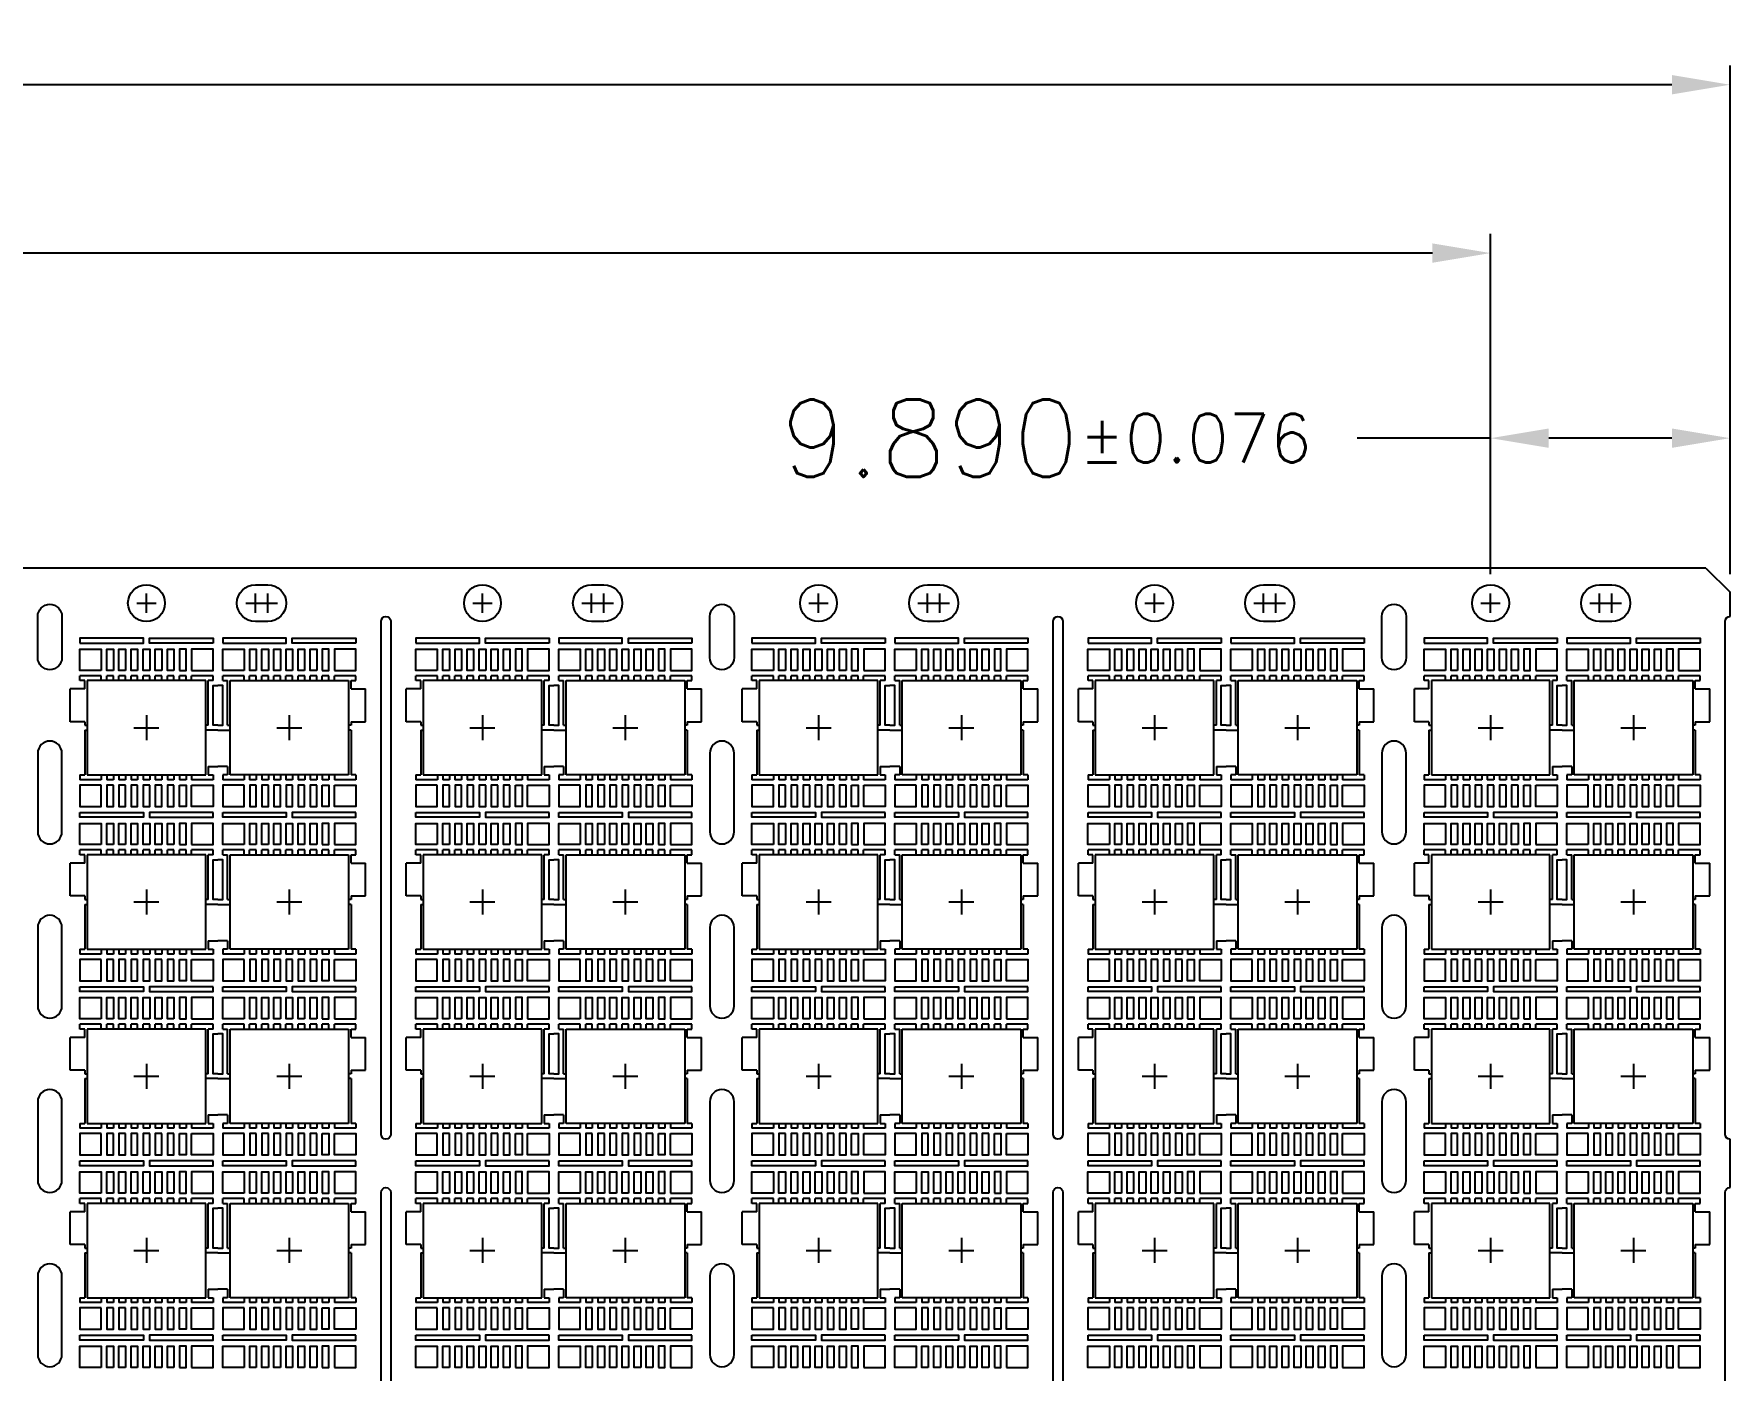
# Model space of a CAD drawing. Extents: x -204 to -64, y -54 to 30.
# Drawn here: x -81.94 to -64.43, y 16.34 to 30.14 of the extents above; entities that cross this region are included whole.
import ezdxf
from ezdxf.lldxf.tags import DXFTag

# ---------------------------------------------------------------- set-up
doc = ezdxf.new("R2010")
doc.units = 0
doc.header["$LTSCALE"] = 8
doc.header["$MEASUREMENT"] = 0
doc.linetypes.add('PHANTOM', pattern=[63.5, 31.75, -6.35, 6.35, -6.35, 6.35, -6.35])
for name, color, linetype in [('CEN', 2, 'CENTER'), ('DIM', 7, 'Continuous'), ('PKG-OUT', 1, 'PHANTOM')]:
    doc.layers.add(name, color=color, linetype=linetype)
doc.styles.get("Standard").update_dxf_attribs({"font": 'SIMPLEX.shx', "height": 0.8})
tags = doc.linetypes.add('CENTER', pattern=[2, 1.25, -0.25, 0.25, -0.25]).pattern_tags.tags
tags[10:11] = [DXFTag(74, 4), DXFTag(75, 0), DXFTag(340, '0'), DXFTag(46, 1.0), DXFTag(50, 0.0), DXFTag(44, 0.0), DXFTag(45, 0.0)]
tags[8:9] = [DXFTag(74, 4), DXFTag(75, 0), DXFTag(340, '0'), DXFTag(46, 1.0), DXFTag(50, 0.0), DXFTag(44, 0.0), DXFTag(45, 0.0)]
tags[6:7] = [DXFTag(74, 4), DXFTag(75, 0), DXFTag(340, '0'), DXFTag(46, 1.0), DXFTag(50, 0.0), DXFTag(44, 0.0), DXFTag(45, 0.0)]
tags[4:5] = [DXFTag(74, 4), DXFTag(75, 0), DXFTag(340, '0'), DXFTag(46, 1.0), DXFTag(50, 0.0), DXFTag(44, 0.0), DXFTag(45, 0.0)]
doc.dimstyles.new('STRIP', dxfattribs={"dimtxt": 0.8, "dimasz": 0.6, "dimexe": 0.2, "dimexo": 0.2, "dimgap": 0.2, "dimtad": 0, "dimdec": 3, "dimlfac": 4, "dimzin": 0, "dimdsep": 46, "dimtxsty": 'Standard', "dimcen": 0.2, "dimclrd": 2, "dimclre": 2, "dimadec": 0, "dimazin": 0, "dimtfac": 1, "dimtdec": 3, "dimtofl": 0, "dimtmove": 0, "dimatfit": 3, "dimfxl": 1, "dimtolj": 1, "dimtzin": 0, "dimarcsym": 0})

# ---------------------------------------------------------------- blocks, each defined once
blk = doc.blocks.new('*D107')
at = {"layer": 'DEFPOINTS', "color": 0, "transparency": 16777216}
for p in [(144.237, -237.811), (81.777, -243.053), (144.237, -243.053)]:
    blk.add_point(p, dxfattribs=at)
at = {"layer": 'DIM', "color": 2, "lineweight": -2, "transparency": 16777216}
for p, q in [((81.777, -242.853), (81.777, -237.611)), ((144.237, -242.853), (144.237, -237.611)), ((82.377, -237.811), (109.069, -237.811)), ((143.637, -237.811), (116.945, -237.811))]:
    blk.add_line(p, q, dxfattribs=at)
at = {"layer": 'DIM', "color": 2, "transparency": 16777216}
for points in [[(82.377, -237.711), (82.377, -237.911), (81.777, -237.811)], [(143.637, -237.711), (143.637, -237.911), (144.237, -237.811)]]:
    blk.add_solid(points, dxfattribs=at)
at = {"layer": 'DIM', "color": 0, "transparency": 16777216, "insert": (113.007, -237.811), "char_height": 0.8, "attachment_point": 5}
blk.add_mtext('\\A1;249.840{\\H0.625x;%%P0.102}', dxfattribs=at)
blk = doc.blocks.new('LEAD')
for points in [[(42.925, 75.154), (42.04, 75.154), (42.04, 76.034), (42.925, 76.034)], [(43.425, 75.154), (43.155, 75.154), (43.155, 76.034), (43.425, 76.034)], [(43.925, 75.154), (43.655, 75.154), (43.655, 76.034), (43.925, 76.034)], [(44.425, 75.154), (44.155, 75.154), (44.155, 76.034), (44.425, 76.034)], [(44.925, 75.154), (44.655, 75.154), (44.655, 76.034), (44.925, 76.034)], [(45.425, 75.154), (45.155, 75.154), (45.155, 76.034), (45.425, 76.034)], [(45.925, 75.154), (45.655, 75.154), (45.655, 76.034), (45.925, 76.034)], [(46.155, 75.154), (46.425, 75.154), (46.425, 76.034), (46.155, 76.034)], [(46.655, 75.154), (47.54, 75.154), (47.54, 76.034), (46.655, 76.034)]]:
    blk.add_lwpolyline(points, close=True)
blk = doc.blocks.new('*D97')
at = {"layer": 'DEFPOINTS', "color": 0, "transparency": 16777216}
for p in [(144.237, -241.462), (141.764, -243.066), (144.237, -243.066)]:
    blk.add_point(p, dxfattribs=at)
at = {"layer": 'DIM', "color": 2, "lineweight": -2, "transparency": 16777216}
for p, q in [((141.764, -242.866), (141.764, -241.262)), ((144.237, -242.866), (144.237, -241.262)), ((141.764, -241.462), (140.386, -241.462)), ((143.637, -241.462), (142.364, -241.462))]:
    blk.add_line(p, q, dxfattribs=at)
at = {"layer": 'DIM', "color": 2, "transparency": 16777216}
for points in [[(142.364, -241.362), (142.364, -241.562), (141.764, -241.462)], [(143.637, -241.362), (143.637, -241.562), (144.237, -241.462)]]:
    blk.add_solid(points, dxfattribs=at)
at = {"layer": 'DIM', "color": 0, "transparency": 16777216, "insert": (137.174, -241.462), "char_height": 0.8, "attachment_point": 5}
blk.add_mtext('\\A1;9.890{\\H0.625x;%%P0.076}', dxfattribs=at)
blk = doc.blocks.new('*D95')
at = {"layer": 'DEFPOINTS', "color": 0, "transparency": 16777216}
for p in [(141.764, -239.55), (82.774, -243.066), (141.764, -243.066)]:
    blk.add_point(p, dxfattribs=at)
at = {"layer": 'DIM', "color": 2, "lineweight": -2, "transparency": 16777216}
for p, q in [((82.774, -242.866), (82.774, -239.35)), ((141.764, -242.866), (141.764, -239.35)), ((83.374, -239.55), (107.465, -239.55)), ((141.164, -239.55), (117.074, -239.55))]:
    blk.add_line(p, q, dxfattribs=at)
at = {"layer": 'DIM', "color": 2, "transparency": 16777216}
for points in [[(83.374, -239.45), (83.374, -239.65), (82.774, -239.55)], [(141.164, -239.45), (141.164, -239.65), (141.764, -239.55)]]:
    blk.add_solid(points, dxfattribs=at)
at = {"layer": 'DIM', "color": 0, "transparency": 16777216, "insert": (112.269, -239.55), "char_height": 0.8, "attachment_point": 5}
blk.add_mtext('\\A1;{\\C1;@} 235.960{\\H0.625x;%%P0.050}', dxfattribs=at)
blk = doc.blocks.new('HSSOP16')
for p, q in [((56.985, 26.854), (56.764, 26.854)), ((56.764, 26.804), (56.764, 26.854)), ((56.814, 26.804), (56.764, 26.804)), ((56.814, 26.717), (56.814, 26.804)), ((56.985, 26.804), (56.985, 26.854)), ((57.042, 26.804), (57.042, 26.854)), ((57.11, 26.854), (57.042, 26.854)), ((57.11, 26.804), (57.11, 26.854)), ((57.167, 26.804), (57.167, 26.854)), ((57.235, 26.854), (57.167, 26.854)), ((57.235, 26.804), (57.235, 26.854)), ((57.292, 26.804), (57.292, 26.854)), ((57.36, 26.854), (57.292, 26.854)), ((57.36, 26.804), (57.36, 26.854)), ((57.417, 26.804), (57.417, 26.854)), ((57.485, 26.854), (57.417, 26.854)), ((57.485, 26.804), (57.485, 26.854)), ((57.542, 26.804), (57.542, 26.854)), ((57.61, 26.854), (57.542, 26.854)), ((57.61, 26.804), (57.61, 26.854)), ((57.667, 26.804), (57.667, 26.854)), ((57.735, 26.854), (57.667, 26.854)), ((57.735, 26.804), (57.735, 26.854)), ((57.792, 26.804), (57.792, 26.854)), ((57.86, 26.854), (57.792, 26.854)), ((57.86, 26.804), (57.86, 26.854)), ((58.139, 26.854), (57.917, 26.854)), ((57.917, 26.804), (57.917, 26.854)), ((58.089, 26.342), (58.089, 26.804)), ((58.139, 26.804), (58.089, 26.804)), ((58.139, 26.804), (58.139, 26.854)), ((58.46, 26.854), (58.239, 26.854)), ((58.239, 26.804), (58.239, 26.854)), ((58.239, 26.804), (58.289, 26.804)), ((58.289, 26.342), (58.289, 26.804)), ((58.46, 26.804), (58.46, 26.854)), ((58.517, 26.804), (58.517, 26.854)), ((58.585, 26.854), (58.517, 26.854)), ((58.585, 26.804), (58.585, 26.854)), ((58.642, 26.804), (58.642, 26.854)), ((58.71, 26.854), (58.642, 26.854)), ((58.71, 26.804), (58.71, 26.854)), ((58.767, 26.804), (58.767, 26.854)), ((58.835, 26.854), (58.767, 26.854)), ((58.835, 26.804), (58.835, 26.854)), ((58.892, 26.804), (58.892, 26.854)), ((58.96, 26.854), (58.892, 26.854)), ((58.96, 26.804), (58.96, 26.854)), ((59.017, 26.804), (59.017, 26.854)), ((59.085, 26.854), (59.017, 26.854)), ((59.085, 26.804), (59.085, 26.854)), ((59.142, 26.804), (59.142, 26.854)), ((59.21, 26.854), (59.142, 26.854)), ((59.21, 26.804), (59.21, 26.854)), ((59.267, 26.804), (59.267, 26.854)), ((59.335, 26.854), (59.267, 26.854)), ((59.335, 26.804), (59.335, 26.854)), ((59.614, 26.854), (59.392, 26.854)), ((59.392, 26.804), (59.392, 26.854)), ((59.564, 26.717), (59.564, 26.804)), ((59.564, 26.804), (59.614, 26.804)), ((59.614, 26.804), (59.614, 26.854)), ((56.814, 26.717), (56.664, 26.717)), ((56.664, 26.379), (56.664, 26.717)), ((59.564, 26.717), (59.714, 26.717)), ((59.714, 26.379), (59.714, 26.717)), ((56.814, 26.379), (56.664, 26.379)), ((56.814, 26.379), (56.814, 26.342)), ((56.814, 26.342), (56.839, 26.342)), ((56.814, 26.292), (56.839, 26.292)), ((56.814, 26.292), (56.814, 25.829)), ((58.089, 26.342), (58.064, 26.342)), ((58.189, 26.292), (58.064, 26.292)), ((58.189, 26.292), (58.314, 26.292)), ((58.289, 26.342), (58.314, 26.342)), ((59.564, 26.342), (59.539, 26.342)), ((59.564, 26.292), (59.539, 26.292)), ((59.564, 26.379), (59.714, 26.379)), ((59.564, 26.379), (59.564, 26.342)), ((59.564, 26.292), (59.564, 25.829)), ((56.764, 25.829), (56.764, 25.779)), ((56.764, 25.829), (56.814, 25.829)), ((56.985, 25.779), (56.764, 25.779)), ((56.985, 25.829), (56.985, 25.779)), ((57.042, 25.829), (57.042, 25.779)), ((57.11, 25.779), (57.042, 25.779)), ((57.11, 25.829), (57.11, 25.779)), ((57.167, 25.829), (57.167, 25.779)), ((57.235, 25.779), (57.167, 25.779)), ((57.235, 25.829), (57.235, 25.779)), ((57.292, 25.829), (57.292, 25.779)), ((57.36, 25.779), (57.292, 25.779)), ((57.36, 25.829), (57.36, 25.779)), ((57.417, 25.829), (57.417, 25.779)), ((57.485, 25.779), (57.417, 25.779)), ((57.485, 25.829), (57.485, 25.779)), ((57.542, 25.829), (57.542, 25.779)), ((57.61, 25.779), (57.542, 25.779)), ((57.61, 25.829), (57.61, 25.779)), ((57.667, 25.829), (57.667, 25.779)), ((57.735, 25.779), (57.667, 25.779)), ((57.735, 25.829), (57.735, 25.779)), ((57.792, 25.829), (57.792, 25.779)), ((57.86, 25.779), (57.792, 25.779)), ((57.86, 25.829), (57.86, 25.779)), ((57.917, 25.829), (57.917, 25.779)), ((58.139, 25.779), (57.917, 25.779)), ((58.089, 25.917), (58.189, 25.917)), ((58.089, 25.917), (58.089, 25.829)), ((58.089, 25.829), (58.139, 25.829)), ((58.139, 25.829), (58.139, 25.779)), ((58.289, 25.917), (58.189, 25.917)), ((58.289, 25.829), (58.239, 25.829)), ((58.239, 25.829), (58.239, 25.779)), ((58.46, 25.779), (58.239, 25.779)), ((58.289, 25.917), (58.289, 25.829)), ((58.46, 25.829), (58.46, 25.779)), ((58.517, 25.829), (58.517, 25.779)), ((58.585, 25.779), (58.517, 25.779)), ((58.585, 25.829), (58.585, 25.779)), ((58.642, 25.829), (58.642, 25.779)), ((58.71, 25.779), (58.642, 25.779)), ((58.71, 25.829), (58.71, 25.779)), ((58.767, 25.829), (58.767, 25.779)), ((58.835, 25.779), (58.767, 25.779)), ((58.835, 25.829), (58.835, 25.779)), ((58.892, 25.829), (58.892, 25.779)), ((58.96, 25.779), (58.892, 25.779)), ((58.96, 25.829), (58.96, 25.779)), ((59.017, 25.829), (59.017, 25.779)), ((59.085, 25.779), (59.017, 25.779)), ((59.085, 25.829), (59.085, 25.779)), ((59.142, 25.829), (59.142, 25.779)), ((59.21, 25.779), (59.142, 25.779)), ((59.21, 25.829), (59.21, 25.779)), ((59.267, 25.829), (59.267, 25.779)), ((59.335, 25.779), (59.267, 25.779)), ((59.335, 25.829), (59.335, 25.779)), ((59.392, 25.829), (59.392, 25.779)), ((59.614, 25.779), (59.392, 25.779)), ((59.614, 25.829), (59.564, 25.829)), ((59.614, 25.829), (59.614, 25.779))]:
    blk.add_line(p, q)
for points in [[(58.189, 26.342), (58.139, 26.342), (58.139, 26.754), (58.189, 26.754)], [(58.189, 26.342), (58.239, 26.342), (58.239, 26.754), (58.189, 26.754)]]:
    blk.add_lwpolyline(points)
at = {"layer": 'CEN', "ltscale": 0.01}
for p, q in [((57.322, 26.317), (57.58, 26.317)), ((57.451, 26.446), (57.451, 26.188)), ((58.797, 26.317), (59.055, 26.317)), ((58.926, 26.446), (58.926, 26.188))]:
    blk.add_line(p, q, dxfattribs=at)
at = {"layer": 'PKG-OUT', "color": 1}
for points in [[(58.064, 26.804), (56.839, 26.804), (56.839, 25.829), (58.064, 25.829)], [(58.314, 26.804), (59.539, 26.804), (59.539, 25.829), (58.314, 25.829)]]:
    blk.add_lwpolyline(points, close=True, dxfattribs=at)

msp = doc.modelspace()

# ---------------------------------------------------------------- linework, layer by layer
for p, q in [((-64.67724, 24.62459), (-126.63724, 24.62459)), ((-64.67724, 24.62459), (-64.42724, 24.37459)), ((-64.42724, 24.12459), (-64.42724, 24.37459)), ((-64.42724, 18.22459), (-64.42724, 18.72459))]:
    msp.add_line(p, q)
for points in [[(-79.65474, 24.45259), (-79.52774, 24.45259, -1), (-79.52774, 24.07159), (-79.65474, 24.07159, -1)], [(-76.18474, 24.45259), (-76.05774, 24.45259, -1), (-76.05774, 24.07159), (-76.18474, 24.07159, -1)], [(-72.71474, 24.45259), (-72.58774, 24.45259, -1), (-72.58774, 24.07159), (-72.71474, 24.07159, -1)], [(-69.24474, 24.45259), (-69.11774, 24.45259, -1), (-69.11774, 24.07159), (-69.24474, 24.07159, -1)], [(-65.77474, 24.45259), (-65.64774, 24.45259, -1), (-65.64774, 24.07159), (-65.77474, 24.07159, -1)], [(-81.90224, 24.12459, -1), (-81.65224, 24.12459), (-81.65224, 23.69959, -1), (-81.90224, 23.69959)], [(-74.96224, 24.12459, -1), (-74.71224, 24.12459), (-74.71224, 23.69959, -1), (-74.96224, 23.69959)], [(-68.02224, 24.12459, -1), (-67.77224, 24.12459), (-67.77224, 23.69959, -1), (-68.02224, 23.69959)], [(-78.25724, 18.77459, -1), (-78.35724, 18.77459), (-78.35724, 24.07459, -1), (-78.25724, 24.07459)], [(-71.31724, 18.77459, -1), (-71.41724, 18.77459), (-71.41724, 24.07459, -1), (-71.31724, 24.07459)], [(-81.65224, 21.89959), (-81.65224, 22.71209, 1), (-81.90224, 22.71209), (-81.90224, 21.89959, 1)], [(-74.71224, 21.89959), (-74.71224, 22.71209, 1), (-74.96224, 22.71209), (-74.96224, 21.89959, 1)], [(-67.77224, 21.89959), (-67.77224, 22.71209, 1), (-68.02224, 22.71209), (-68.02224, 21.89959, 1)], [(-81.65224, 20.09959), (-81.65224, 20.91209, 1), (-81.90224, 20.91209), (-81.90224, 20.09959, 1)], [(-74.71224, 20.09959), (-74.71224, 20.91209, 1), (-74.96224, 20.91209), (-74.96224, 20.09959, 1)], [(-67.77224, 20.09959), (-67.77224, 20.91209, 1), (-68.02224, 20.91209), (-68.02224, 20.09959, 1)], [(-81.65224, 18.29959), (-81.65224, 19.11209, 1), (-81.90224, 19.11209), (-81.90224, 18.29959, 1)], [(-74.71224, 18.29959), (-74.71224, 19.11209, 1), (-74.96224, 19.11209), (-74.96224, 18.29959, 1)], [(-67.77224, 18.29959), (-67.77224, 19.11209, 1), (-68.02224, 19.11209), (-68.02224, 18.29959, 1)], [(-78.35724, 11.57459), (-78.35724, 18.17459, -1), (-78.25724, 18.17459), (-78.25724, 11.57459, -1)], [(-71.41724, 11.57459), (-71.41724, 18.17459, -1), (-71.31724, 18.17459), (-71.31724, 11.57459, -1)], [(-81.65224, 16.49959), (-81.65224, 17.31209, 1), (-81.90224, 17.31209), (-81.90224, 16.49959, 1)], [(-74.71224, 16.49959), (-74.71224, 17.31209, 1), (-74.96224, 17.31209), (-74.96224, 16.49959, 1)], [(-67.77224, 16.49959), (-67.77224, 17.31209, 1), (-68.02224, 17.31209), (-68.02224, 16.49959, 1)]]:
    msp.add_lwpolyline(points, format="xyb", close=True)
for points in [[(-64.42724, 18.72459, -0.41421356), (-64.47724, 18.77459), (-64.47724, 24.07459, -0.41421356), (-64.42724, 24.12459, -0.41421356)], [(-64.42724, 11.52459, -0.41421356), (-64.47724, 11.57459), (-64.47724, 18.17459, -0.41421356), (-64.42724, 18.22459, -0.41421356)]]:
    msp.add_lwpolyline(points, format="xyb")
for points in [[(-81.46724, 23.84959), (-80.81099, 23.84959), (-80.81099, 23.89959), (-81.46724, 23.89959)], [(-80.09224, 23.84959), (-80.74849, 23.84959), (-80.74849, 23.89959), (-80.09224, 23.89959)], [(-79.99224, 23.84959), (-79.33599, 23.84959), (-79.33599, 23.89959), (-79.99224, 23.89959)], [(-78.61724, 23.84959), (-79.27349, 23.84959), (-79.27349, 23.89959), (-78.61724, 23.89959)], [(-77.99724, 23.84959), (-77.34099, 23.84959), (-77.34099, 23.89959), (-77.99724, 23.89959)], [(-76.62224, 23.84959), (-77.27849, 23.84959), (-77.27849, 23.89959), (-76.62224, 23.89959)], [(-76.52224, 23.84959), (-75.86599, 23.84959), (-75.86599, 23.89959), (-76.52224, 23.89959)], [(-75.14724, 23.84959), (-75.80349, 23.84959), (-75.80349, 23.89959), (-75.14724, 23.89959)], [(-74.52724, 23.84959), (-73.87099, 23.84959), (-73.87099, 23.89959), (-74.52724, 23.89959)], [(-73.15224, 23.84959), (-73.80849, 23.84959), (-73.80849, 23.89959), (-73.15224, 23.89959)], [(-73.05224, 23.84959), (-72.39599, 23.84959), (-72.39599, 23.89959), (-73.05224, 23.89959)], [(-71.67724, 23.84959), (-72.33349, 23.84959), (-72.33349, 23.89959), (-71.67724, 23.89959)], [(-71.05724, 23.84959), (-70.40099, 23.84959), (-70.40099, 23.89959), (-71.05724, 23.89959)], [(-69.68224, 23.84959), (-70.33849, 23.84959), (-70.33849, 23.89959), (-69.68224, 23.89959)], [(-69.58224, 23.84959), (-68.92599, 23.84959), (-68.92599, 23.89959), (-69.58224, 23.89959)], [(-68.20724, 23.84959), (-68.86349, 23.84959), (-68.86349, 23.89959), (-68.20724, 23.89959)], [(-67.58724, 23.84959), (-66.93099, 23.84959), (-66.93099, 23.89959), (-67.58724, 23.89959)], [(-66.21224, 23.84959), (-66.86849, 23.84959), (-66.86849, 23.89959), (-66.21224, 23.89959)], [(-66.11224, 23.84959), (-65.45599, 23.84959), (-65.45599, 23.89959), (-66.11224, 23.89959)], [(-64.73724, 23.84959), (-65.39349, 23.84959), (-65.39349, 23.89959), (-64.73724, 23.89959)], [(-81.46724, 22.09959), (-80.81099, 22.09959), (-80.81099, 22.04959), (-81.46724, 22.04959)], [(-80.09224, 22.09959), (-80.74849, 22.09959), (-80.74849, 22.04959), (-80.09224, 22.04959)], [(-79.99224, 22.09959), (-79.33599, 22.09959), (-79.33599, 22.04959), (-79.99224, 22.04959)], [(-78.61724, 22.09959), (-79.27349, 22.09959), (-79.27349, 22.04959), (-78.61724, 22.04959)], [(-77.99724, 22.09959), (-77.34099, 22.09959), (-77.34099, 22.04959), (-77.99724, 22.04959)], [(-76.62224, 22.09959), (-77.27849, 22.09959), (-77.27849, 22.04959), (-76.62224, 22.04959)], [(-76.52224, 22.09959), (-75.86599, 22.09959), (-75.86599, 22.04959), (-76.52224, 22.04959)], [(-75.14724, 22.09959), (-75.80349, 22.09959), (-75.80349, 22.04959), (-75.14724, 22.04959)], [(-74.52724, 22.09959), (-73.87099, 22.09959), (-73.87099, 22.04959), (-74.52724, 22.04959)], [(-73.15224, 22.09959), (-73.80849, 22.09959), (-73.80849, 22.04959), (-73.15224, 22.04959)], [(-73.05224, 22.09959), (-72.39599, 22.09959), (-72.39599, 22.04959), (-73.05224, 22.04959)], [(-71.67724, 22.09959), (-72.33349, 22.09959), (-72.33349, 22.04959), (-71.67724, 22.04959)], [(-71.05724, 22.09959), (-70.40099, 22.09959), (-70.40099, 22.04959), (-71.05724, 22.04959)], [(-69.68224, 22.09959), (-70.33849, 22.09959), (-70.33849, 22.04959), (-69.68224, 22.04959)], [(-69.58224, 22.09959), (-68.92599, 22.09959), (-68.92599, 22.04959), (-69.58224, 22.04959)], [(-68.20724, 22.09959), (-68.86349, 22.09959), (-68.86349, 22.04959), (-68.20724, 22.04959)], [(-67.58724, 22.09959), (-66.93099, 22.09959), (-66.93099, 22.04959), (-67.58724, 22.04959)], [(-66.21224, 22.09959), (-66.86849, 22.09959), (-66.86849, 22.04959), (-66.21224, 22.04959)], [(-66.11224, 22.09959), (-65.45599, 22.09959), (-65.45599, 22.04959), (-66.11224, 22.04959)], [(-64.73724, 22.09959), (-65.39349, 22.09959), (-65.39349, 22.04959), (-64.73724, 22.04959)], [(-81.46724, 20.29959), (-80.81099, 20.29959), (-80.81099, 20.24959), (-81.46724, 20.24959)], [(-80.09224, 20.29959), (-80.74849, 20.29959), (-80.74849, 20.24959), (-80.09224, 20.24959)], [(-79.99224, 20.29959), (-79.33599, 20.29959), (-79.33599, 20.24959), (-79.99224, 20.24959)], [(-78.61724, 20.29959), (-79.27349, 20.29959), (-79.27349, 20.24959), (-78.61724, 20.24959)], [(-77.99724, 20.29959), (-77.34099, 20.29959), (-77.34099, 20.24959), (-77.99724, 20.24959)], [(-76.62224, 20.29959), (-77.27849, 20.29959), (-77.27849, 20.24959), (-76.62224, 20.24959)], [(-76.52224, 20.29959), (-75.86599, 20.29959), (-75.86599, 20.24959), (-76.52224, 20.24959)], [(-75.14724, 20.29959), (-75.80349, 20.29959), (-75.80349, 20.24959), (-75.14724, 20.24959)], [(-74.52724, 20.29959), (-73.87099, 20.29959), (-73.87099, 20.24959), (-74.52724, 20.24959)], [(-73.15224, 20.29959), (-73.80849, 20.29959), (-73.80849, 20.24959), (-73.15224, 20.24959)], [(-73.05224, 20.29959), (-72.39599, 20.29959), (-72.39599, 20.24959), (-73.05224, 20.24959)], [(-71.67724, 20.29959), (-72.33349, 20.29959), (-72.33349, 20.24959), (-71.67724, 20.24959)], [(-71.05724, 20.29959), (-70.40099, 20.29959), (-70.40099, 20.24959), (-71.05724, 20.24959)], [(-69.68224, 20.29959), (-70.33849, 20.29959), (-70.33849, 20.24959), (-69.68224, 20.24959)], [(-69.58224, 20.29959), (-68.92599, 20.29959), (-68.92599, 20.24959), (-69.58224, 20.24959)], [(-68.20724, 20.29959), (-68.86349, 20.29959), (-68.86349, 20.24959), (-68.20724, 20.24959)], [(-67.58724, 20.29959), (-66.93099, 20.29959), (-66.93099, 20.24959), (-67.58724, 20.24959)], [(-66.21224, 20.29959), (-66.86849, 20.29959), (-66.86849, 20.24959), (-66.21224, 20.24959)], [(-66.11224, 20.29959), (-65.45599, 20.29959), (-65.45599, 20.24959), (-66.11224, 20.24959)], [(-64.73724, 20.29959), (-65.39349, 20.29959), (-65.39349, 20.24959), (-64.73724, 20.24959)], [(-81.46724, 18.49959), (-80.81099, 18.49959), (-80.81099, 18.44959), (-81.46724, 18.44959)], [(-80.09224, 18.49959), (-80.74849, 18.49959), (-80.74849, 18.44959), (-80.09224, 18.44959)], [(-79.99224, 18.49959), (-79.33599, 18.49959), (-79.33599, 18.44959), (-79.99224, 18.44959)], [(-78.61724, 18.49959), (-79.27349, 18.49959), (-79.27349, 18.44959), (-78.61724, 18.44959)], [(-77.99724, 18.49959), (-77.34099, 18.49959), (-77.34099, 18.44959), (-77.99724, 18.44959)], [(-76.62224, 18.49959), (-77.27849, 18.49959), (-77.27849, 18.44959), (-76.62224, 18.44959)], [(-76.52224, 18.49959), (-75.86599, 18.49959), (-75.86599, 18.44959), (-76.52224, 18.44959)], [(-75.14724, 18.49959), (-75.80349, 18.49959), (-75.80349, 18.44959), (-75.14724, 18.44959)], [(-74.52724, 18.49959), (-73.87099, 18.49959), (-73.87099, 18.44959), (-74.52724, 18.44959)], [(-73.15224, 18.49959), (-73.80849, 18.49959), (-73.80849, 18.44959), (-73.15224, 18.44959)], [(-73.05224, 18.49959), (-72.39599, 18.49959), (-72.39599, 18.44959), (-73.05224, 18.44959)], [(-71.67724, 18.49959), (-72.33349, 18.49959), (-72.33349, 18.44959), (-71.67724, 18.44959)], [(-71.05724, 18.49959), (-70.40099, 18.49959), (-70.40099, 18.44959), (-71.05724, 18.44959)], [(-69.68224, 18.49959), (-70.33849, 18.49959), (-70.33849, 18.44959), (-69.68224, 18.44959)], [(-69.58224, 18.49959), (-68.92599, 18.49959), (-68.92599, 18.44959), (-69.58224, 18.44959)], [(-68.20724, 18.49959), (-68.86349, 18.49959), (-68.86349, 18.44959), (-68.20724, 18.44959)], [(-67.58724, 18.49959), (-66.93099, 18.49959), (-66.93099, 18.44959), (-67.58724, 18.44959)], [(-66.21224, 18.49959), (-66.86849, 18.49959), (-66.86849, 18.44959), (-66.21224, 18.44959)], [(-66.11224, 18.49959), (-65.45599, 18.49959), (-65.45599, 18.44959), (-66.11224, 18.44959)], [(-64.73724, 18.49959), (-65.39349, 18.49959), (-65.39349, 18.44959), (-64.73724, 18.44959)], [(-81.46724, 16.69959), (-80.81099, 16.69959), (-80.81099, 16.64959), (-81.46724, 16.64959)], [(-80.09224, 16.69959), (-80.74849, 16.69959), (-80.74849, 16.64959), (-80.09224, 16.64959)], [(-79.99224, 16.69959), (-79.33599, 16.69959), (-79.33599, 16.64959), (-79.99224, 16.64959)], [(-78.61724, 16.69959), (-79.27349, 16.69959), (-79.27349, 16.64959), (-78.61724, 16.64959)], [(-77.99724, 16.69959), (-77.34099, 16.69959), (-77.34099, 16.64959), (-77.99724, 16.64959)], [(-76.62224, 16.69959), (-77.27849, 16.69959), (-77.27849, 16.64959), (-76.62224, 16.64959)], [(-76.52224, 16.69959), (-75.86599, 16.69959), (-75.86599, 16.64959), (-76.52224, 16.64959)], [(-75.14724, 16.69959), (-75.80349, 16.69959), (-75.80349, 16.64959), (-75.14724, 16.64959)], [(-74.52724, 16.69959), (-73.87099, 16.69959), (-73.87099, 16.64959), (-74.52724, 16.64959)], [(-73.15224, 16.69959), (-73.80849, 16.69959), (-73.80849, 16.64959), (-73.15224, 16.64959)], [(-73.05224, 16.69959), (-72.39599, 16.69959), (-72.39599, 16.64959), (-73.05224, 16.64959)], [(-71.67724, 16.69959), (-72.33349, 16.69959), (-72.33349, 16.64959), (-71.67724, 16.64959)], [(-71.05724, 16.69959), (-70.40099, 16.69959), (-70.40099, 16.64959), (-71.05724, 16.64959)], [(-69.68224, 16.69959), (-70.33849, 16.69959), (-70.33849, 16.64959), (-69.68224, 16.64959)], [(-69.58224, 16.69959), (-68.92599, 16.69959), (-68.92599, 16.64959), (-69.58224, 16.64959)], [(-68.20724, 16.69959), (-68.86349, 16.69959), (-68.86349, 16.64959), (-68.20724, 16.64959)], [(-67.58724, 16.69959), (-66.93099, 16.69959), (-66.93099, 16.64959), (-67.58724, 16.64959)], [(-66.21224, 16.69959), (-66.86849, 16.69959), (-66.86849, 16.64959), (-66.21224, 16.64959)], [(-66.11224, 16.69959), (-65.45599, 16.69959), (-65.45599, 16.64959), (-66.11224, 16.64959)], [(-64.73724, 16.69959), (-65.39349, 16.69959), (-65.39349, 16.64959), (-64.73724, 16.64959)]]:
    msp.add_lwpolyline(points, close=True)
for centre in [(-80.77974, 24.26209), (-77.30974, 24.26209), (-73.83974, 24.26209), (-70.36974, 24.26209), (-66.89974, 24.26209)]:
    msp.add_circle(centre, 0.1905)
at = {"layer": 'CEN'}
for p, q in [((-80.77974, 24.16209), (-80.77974, 24.36209)), ((-79.65474, 24.16209), (-79.65474, 24.36209)), ((-79.52774, 24.16209), (-79.52774, 24.36209)), ((-77.30974, 24.16209), (-77.30974, 24.36209)), ((-76.18474, 24.16209), (-76.18474, 24.36209)), ((-76.05774, 24.16209), (-76.05774, 24.36209)), ((-73.83974, 24.16209), (-73.83974, 24.36209)), ((-72.71474, 24.16209), (-72.71474, 24.36209)), ((-72.58774, 24.16209), (-72.58774, 24.36209)), ((-70.36974, 24.16209), (-70.36974, 24.36209)), ((-69.24474, 24.16209), (-69.24474, 24.36209)), ((-69.11774, 24.16209), (-69.11774, 24.36209)), ((-66.89974, 24.16209), (-66.89974, 24.36209)), ((-65.77474, 24.16209), (-65.77474, 24.36209)), ((-65.64774, 24.16209), (-65.64774, 24.36209)), ((-80.87974, 24.26209), (-80.67974, 24.26209)), ((-79.75474, 24.26209), (-79.55474, 24.26209)), ((-79.62774, 24.26209), (-79.42774, 24.26209)), ((-77.40974, 24.26209), (-77.20974, 24.26209)), ((-76.28474, 24.26209), (-76.08474, 24.26209)), ((-76.15774, 24.26209), (-75.95774, 24.26209)), ((-73.93974, 24.26209), (-73.73974, 24.26209)), ((-72.81474, 24.26209), (-72.61474, 24.26209)), ((-72.68774, 24.26209), (-72.48774, 24.26209)), ((-70.46974, 24.26209), (-70.26974, 24.26209)), ((-69.34474, 24.26209), (-69.14474, 24.26209)), ((-69.21774, 24.26209), (-69.01774, 24.26209)), ((-66.99974, 24.26209), (-66.79974, 24.26209)), ((-65.87474, 24.26209), (-65.67474, 24.26209)), ((-65.74774, 24.26209), (-65.54774, 24.26209))]:
    msp.add_line(p, q, dxfattribs=at)

# ---------------------------------------------------------------- block references
at = {"xscale": 0.25, "yscale": 0.25, "zscale": 0.25}
for p in [(-91.97726, 4.77858), (-90.50226, 4.77858), (-88.50726, 4.77858), (-87.03226, 4.77858), (-85.03726, 4.77858), (-83.56226, 4.77858), (-81.56726, 4.77858), (-80.09226, 4.77858), (-78.09726, 4.77858), (-76.62226, 4.77858), (-91.97726, 2.97858), (-90.50226, 2.97858), (-88.50726, 2.97858), (-87.03226, 2.97858), (-85.03726, 2.97858), (-83.56226, 2.97858), (-81.56726, 2.97858), (-80.09226, 2.97858), (-78.09726, 2.97858), (-76.62226, 2.97858), (-91.97726, 1.17858), (-90.50226, 1.17858), (-88.50726, 1.17858), (-87.03226, 1.17858), (-85.03726, 1.17858), (-83.56226, 1.17858), (-81.56726, 1.17858), (-80.09226, 1.17858), (-78.09726, 1.17858), (-76.62226, 1.17858), (-91.97726, -0.62142), (-90.50226, -0.62142), (-88.50726, -0.62142), (-87.03226, -0.62142), (-85.03726, -0.62142), (-83.56226, -0.62142), (-81.56726, -0.62142), (-80.09226, -0.62142), (-78.09726, -0.62142), (-76.62226, -0.62142), (-91.97726, -2.42142), (-90.50226, -2.42142), (-88.50726, -2.42142), (-87.03226, -2.42142), (-85.03726, -2.42142), (-83.56226, -2.42142), (-81.56726, -2.42142), (-80.09226, -2.42142), (-78.09726, -2.42142), (-76.62226, -2.42142)]:
    msp.add_blockref('LEAD', p, dxfattribs=at)
for p in [(-138.23085, -3.34196), (-134.76085, -3.34196), (-131.29085, -3.34196), (-127.82085, -3.34196), (-124.35085, -3.34196), (-138.23085, -5.14196), (-134.76085, -5.14196), (-131.29085, -5.14196), (-127.82085, -5.14196), (-124.35085, -5.14196), (-138.23085, -6.94196), (-134.76085, -6.94196), (-131.29085, -6.94196), (-127.82085, -6.94196), (-124.35085, -6.94196), (-138.23085, -8.74196), (-134.76085, -8.74196), (-131.29085, -8.74196), (-127.82085, -8.74196), (-124.35085, -8.74196)]:
    msp.add_blockref('HSSOP16', p)
at = {"xscale": -0.25, "yscale": 0.25, "zscale": 0.25, "rotation": 180}
for p in [(-91.97726, 41.17061), (-90.50226, 41.17061), (-88.50726, 41.17061), (-87.03226, 41.17061), (-85.03726, 41.17061), (-83.56226, 41.17061), (-81.56726, 41.17061), (-80.09226, 41.17061), (-78.09726, 41.17061), (-76.62226, 41.17061), (-91.97726, 39.37061), (-90.50226, 39.37061), (-88.50726, 39.37061), (-87.03226, 39.37061), (-85.03726, 39.37061), (-83.56226, 39.37061), (-81.56726, 39.37061), (-80.09226, 39.37061), (-78.09726, 39.37061), (-76.62226, 39.37061), (-91.97726, 37.57061), (-90.50226, 37.57061), (-88.50726, 37.57061), (-87.03226, 37.57061), (-85.03726, 37.57061), (-83.56226, 37.57061), (-81.56726, 37.57061), (-80.09226, 37.57061), (-78.09726, 37.57061), (-76.62226, 37.57061), (-91.97726, 35.77061), (-90.50226, 35.77061), (-88.50726, 35.77061), (-87.03226, 35.77061), (-85.03726, 35.77061), (-83.56226, 35.77061), (-81.56726, 35.77061), (-80.09226, 35.77061), (-78.09726, 35.77061), (-76.62226, 35.77061)]:
    msp.add_blockref('LEAD', p, dxfattribs=at)

# ---------------------------------------------------------------- dimensions: what is measured, and where the dimension line sits
at = {"layer": 'DIM'}
for base, p1, p2, text, picture, middle in [((-64.42724, 29.61687), (-126.88724, 24.37459), (-64.42724, 24.37459), '<>{\\H0.625x;%%P0.102}', '*D107', (-95.65724, 29.61687)), ((-66.89974, 27.87768), (-125.88974, 24.36209), (-66.89974, 24.36209), '{\\C1;@} <>{\\H0.625x;%%P0.050}', '*D95', (-96.39474, 27.87768)), ((-64.42724, 25.96622), (-66.89974, 24.36209), (-64.42724, 24.36209), '<>{\\H0.625x;%%P0.076}', '*D97', (-71.49022, 25.96622))]:
    dim = msp.add_linear_dim(base=base, p1=p1, p2=p2, text=text, dimstyle='STRIP', dxfattribs=at)
    dim.commit()
    dim.dimension.update_dxf_attribs({"geometry": picture, "text_midpoint": middle, "dimtype": 128, "insert": (-208.66417, 267.42797)})

doc.saveas('drawing.dxf')
